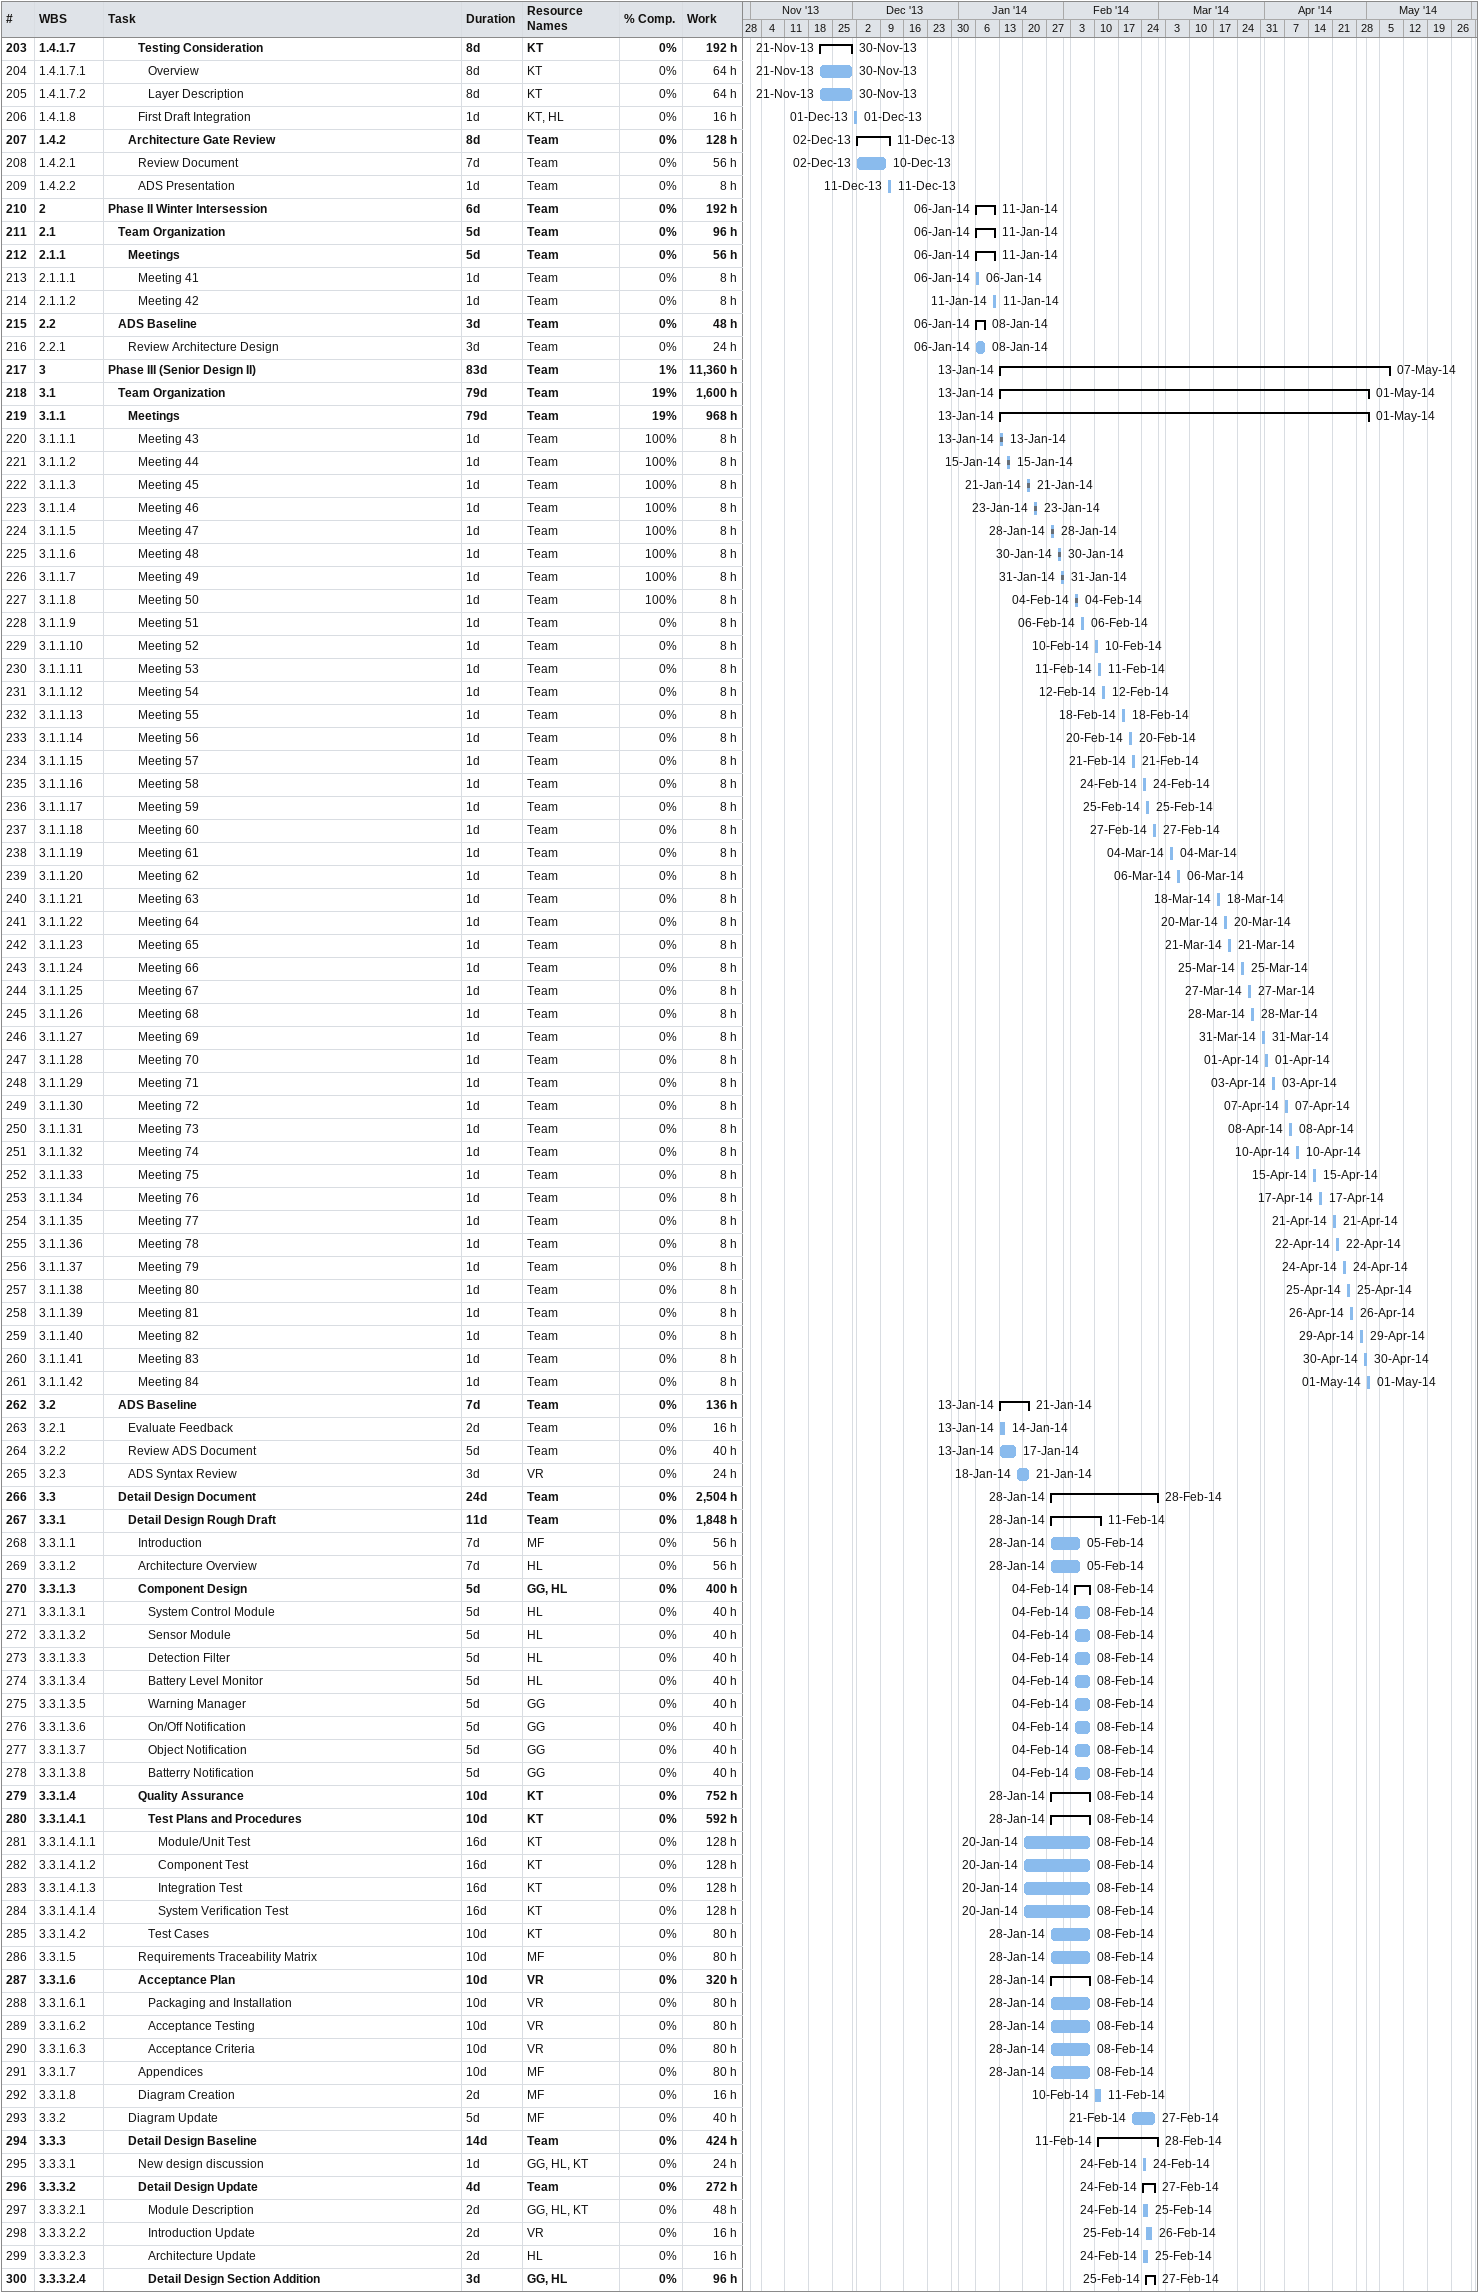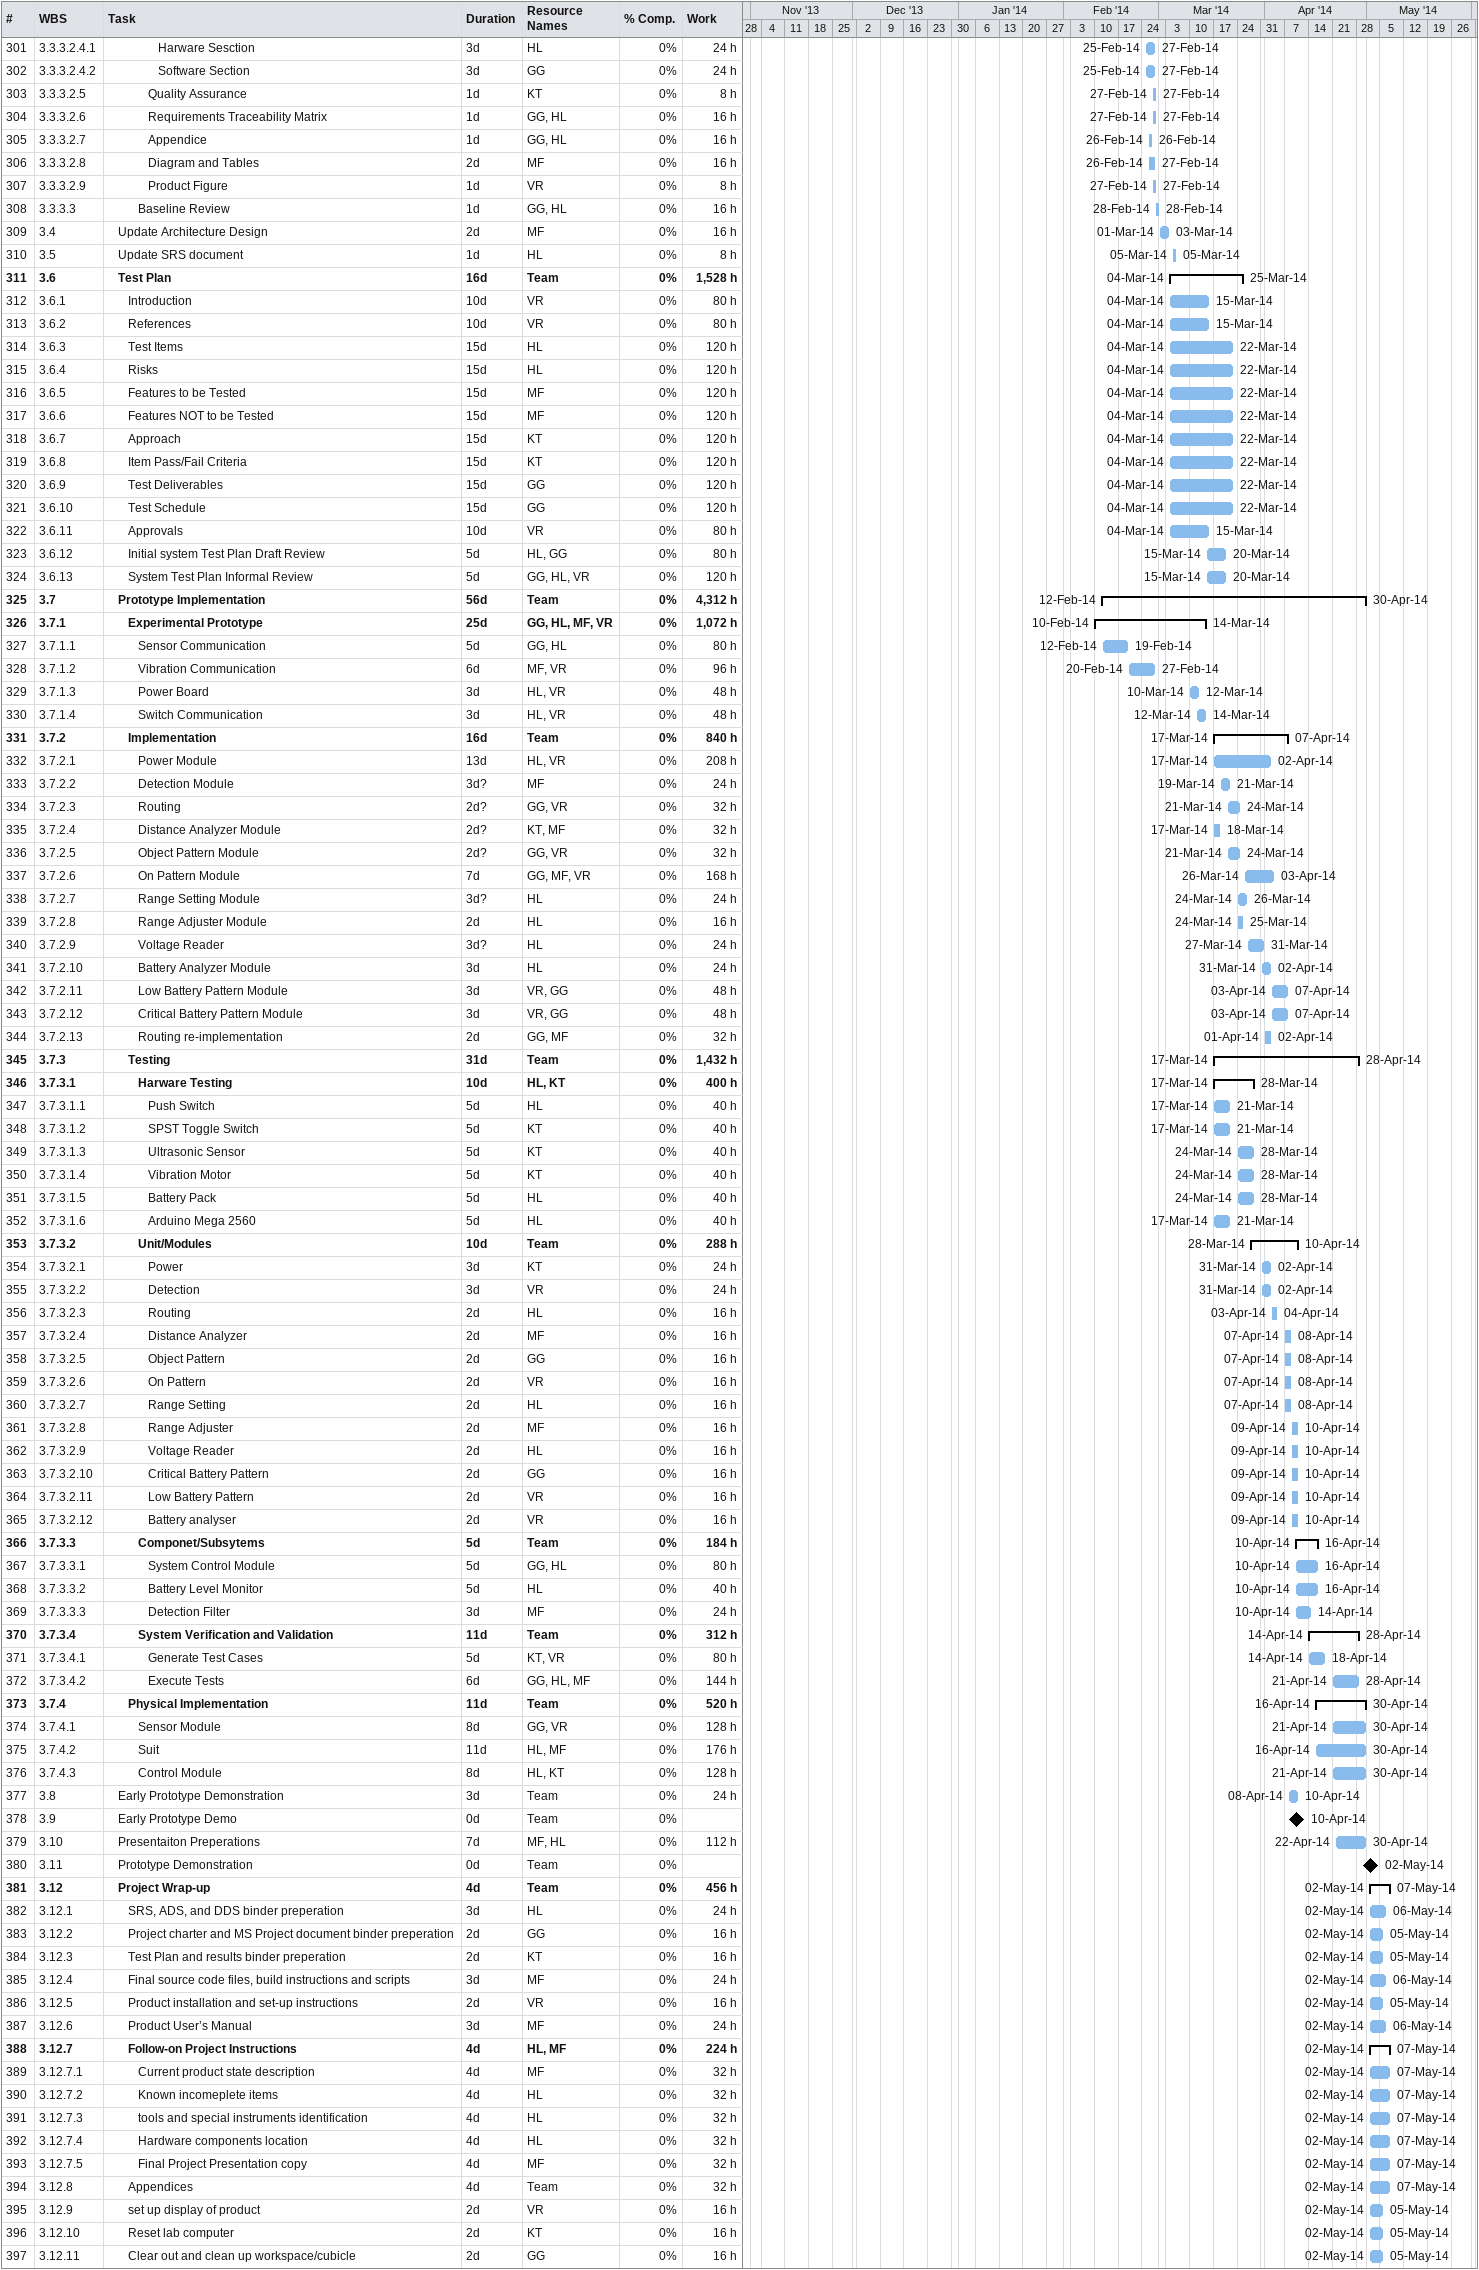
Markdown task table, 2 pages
| ID | WBS | Task | Duration | Start | Finish | Resources | % complete | Work (h) |
|---|---|---|---|---|---|---|---|---|
| 203 | 1.4.1.7 | **Testing Consideration** | 8d | 2013-11-21 | 2013-11-30 | KT | 0 | 192 |
| 204 | 1.4.1.7.1 | Overview | 8d | 2013-11-21 | 2013-11-30 | KT | 0 | 64 |
| 205 | 1.4.1.7.2 | Layer Description | 8d | 2013-11-21 | 2013-11-30 | KT | 0 | 64 |
| 206 | 1.4.1.8 | First Draft Integration | 1d | 2013-12-01 | 2013-12-01 | KT, HL | 0 | 16 |
| 207 | 1.4.2 | **Architecture Gate Review** | 8d | 2013-12-02 | 2013-12-11 | Team | 0 | 128 |
| 208 | 1.4.2.1 | Review Document | 7d | 2013-12-02 | 2013-12-10 | Team | 0 | 56 |
| 209 | 1.4.2.2 | ADS Presentation | 1d | 2013-12-11 | 2013-12-11 | Team | 0 | 8 |
| 210 | 2 | **Phase II Winter Intersession** | 6d | 2014-01-06 | 2014-01-11 | Team | 0 | 192 |
| 211 | 2.1 | **Team Organization** | 5d | 2014-01-06 | 2014-01-11 | Team | 0 | 96 |
| 212 | 2.1.1 | **Meetings** | 5d | 2014-01-06 | 2014-01-11 | Team | 0 | 56 |
| 213 | 2.1.1.1 | Meeting 41 | 1d | 2014-01-06 | 2014-01-06 | Team | 0 | 8 |
| 214 | 2.1.1.2 | Meeting 42 | 1d | 2014-01-11 | 2014-01-11 | Team | 0 | 8 |
| 215 | 2.2 | **ADS Baseline** | 3d | 2014-01-06 | 2014-01-08 | Team | 0 | 48 |
| 216 | 2.2.1 | Review Architecture Design | 3d | 2014-01-06 | 2014-01-08 | Team | 0 | 24 |
| 217 | 3 | **Phase III (Senior Design II)** | 83d | 2014-01-13 | 2014-05-07 | Team | 1 | 11360 |
| 218 | 3.1 | **Team Organization** | 79d | 2014-01-13 | 2014-05-01 | Team | 19 | 1600 |
| 219 | 3.1.1 | **Meetings** | 79d | 2014-01-13 | 2014-05-01 | Team | 19 | 968 |
| 220 | 3.1.1.1 | Meeting 43 | 1d | 2014-01-13 | 2014-01-13 | Team | 100 | 8 |
| 221 | 3.1.1.2 | Meeting 44 | 1d | 2014-01-15 | 2014-01-15 | Team | 100 | 8 |
| 222 | 3.1.1.3 | Meeting 45 | 1d | 2014-01-21 | 2014-01-21 | Team | 100 | 8 |
| 223 | 3.1.1.4 | Meeting 46 | 1d | 2014-01-23 | 2014-01-23 | Team | 100 | 8 |
| 224 | 3.1.1.5 | Meeting 47 | 1d | 2014-01-28 | 2014-01-28 | Team | 100 | 8 |
| 225 | 3.1.1.6 | Meeting 48 | 1d | 2014-01-30 | 2014-01-30 | Team | 100 | 8 |
| 226 | 3.1.1.7 | Meeting 49 | 1d | 2014-01-31 | 2014-01-31 | Team | 100 | 8 |
| 227 | 3.1.1.8 | Meeting 50 | 1d | 2014-02-04 | 2014-02-04 | Team | 100 | 8 |
| 228 | 3.1.1.9 | Meeting 51 | 1d | 2014-02-06 | 2014-02-06 | Team | 0 | 8 |
| 229 | 3.1.1.10 | Meeting 52 | 1d | 2014-02-10 | 2014-02-10 | Team | 0 | 8 |
| 230 | 3.1.1.11 | Meeting 53 | 1d | 2014-02-11 | 2014-02-11 | Team | 0 | 8 |
| 231 | 3.1.1.12 | Meeting 54 | 1d | 2014-02-12 | 2014-02-12 | Team | 0 | 8 |
| 232 | 3.1.1.13 | Meeting 55 | 1d | 2014-02-18 | 2014-02-18 | Team | 0 | 8 |
| 233 | 3.1.1.14 | Meeting 56 | 1d | 2014-02-20 | 2014-02-20 | Team | 0 | 8 |
| 234 | 3.1.1.15 | Meeting 57 | 1d | 2014-02-21 | 2014-02-21 | Team | 0 | 8 |
| 235 | 3.1.1.16 | Meeting 58 | 1d | 2014-02-24 | 2014-02-24 | Team | 0 | 8 |
| 236 | 3.1.1.17 | Meeting 59 | 1d | 2014-02-25 | 2014-02-25 | Team | 0 | 8 |
| 237 | 3.1.1.18 | Meeting 60 | 1d | 2014-02-27 | 2014-02-27 | Team | 0 | 8 |
| 238 | 3.1.1.19 | Meeting 61 | 1d | 2014-03-04 | 2014-03-04 | Team | 0 | 8 |
| 239 | 3.1.1.20 | Meeting 62 | 1d | 2014-03-06 | 2014-03-06 | Team | 0 | 8 |
| 240 | 3.1.1.21 | Meeting 63 | 1d | 2014-03-18 | 2014-03-18 | Team | 0 | 8 |
| 241 | 3.1.1.22 | Meeting 64 | 1d | 2014-03-20 | 2014-03-20 | Team | 0 | 8 |
| 242 | 3.1.1.23 | Meeting 65 | 1d | 2014-03-21 | 2014-03-21 | Team | 0 | 8 |
| 243 | 3.1.1.24 | Meeting 66 | 1d | 2014-03-25 | 2014-03-25 | Team | 0 | 8 |
| 244 | 3.1.1.25 | Meeting 67 | 1d | 2014-03-27 | 2014-03-27 | Team | 0 | 8 |
| 245 | 3.1.1.26 | Meeting 68 | 1d | 2014-03-28 | 2014-03-28 | Team | 0 | 8 |
| 246 | 3.1.1.27 | Meeting 69 | 1d | 2014-03-31 | 2014-03-31 | Team | 0 | 8 |
| 247 | 3.1.1.28 | Meeting 70 | 1d | 2014-04-01 | 2014-04-01 | Team | 0 | 8 |
| 248 | 3.1.1.29 | Meeting 71 | 1d | 2014-04-03 | 2014-04-03 | Team | 0 | 8 |
| 249 | 3.1.1.30 | Meeting 72 | 1d | 2014-04-07 | 2014-04-07 | Team | 0 | 8 |
| 250 | 3.1.1.31 | Meeting 73 | 1d | 2014-04-08 | 2014-04-08 | Team | 0 | 8 |
| 251 | 3.1.1.32 | Meeting 74 | 1d | 2014-04-10 | 2014-04-10 | Team | 0 | 8 |
| 252 | 3.1.1.33 | Meeting 75 | 1d | 2014-04-15 | 2014-04-15 | Team | 0 | 8 |
| 253 | 3.1.1.34 | Meeting 76 | 1d | 2014-04-17 | 2014-04-17 | Team | 0 | 8 |
| 254 | 3.1.1.35 | Meeting 77 | 1d | 2014-04-21 | 2014-04-21 | Team | 0 | 8 |
| 255 | 3.1.1.36 | Meeting 78 | 1d | 2014-04-22 | 2014-04-22 | Team | 0 | 8 |
| 256 | 3.1.1.37 | Meeting 79 | 1d | 2014-04-24 | 2014-04-24 | Team | 0 | 8 |
| 257 | 3.1.1.38 | Meeting 80 | 1d | 2014-04-25 | 2014-04-25 | Team | 0 | 8 |
| 258 | 3.1.1.39 | Meeting 81 | 1d | 2014-04-26 | 2014-04-26 | Team | 0 | 8 |
| 259 | 3.1.1.40 | Meeting 82 | 1d | 2014-04-29 | 2014-04-29 | Team | 0 | 8 |
| 260 | 3.1.1.41 | Meeting 83 | 1d | 2014-04-30 | 2014-04-30 | Team | 0 | 8 |
| 261 | 3.1.1.42 | Meeting 84 | 1d | 2014-05-01 | 2014-05-01 | Team | 0 | 8 |
| 262 | 3.2 | **ADS Baseline** | 7d | 2014-01-13 | 2014-01-21 | Team | 0 | 136 |
| 263 | 3.2.1 | Evaluate Feedback | 2d | 2014-01-13 | 2014-01-14 | Team | 0 | 16 |
| 264 | 3.2.2 | Review ADS Document | 5d | 2014-01-13 | 2014-01-17 | Team | 0 | 40 |
| 265 | 3.2.3 | ADS Syntax Review | 3d | 2014-01-18 | 2014-01-21 | VR | 0 | 24 |
| 266 | 3.3 | **Detail Design Document** | 24d | 2014-01-28 | 2014-02-28 | Team | 0 | 2504 |
| 267 | 3.3.1 | **Detail Design Rough Draft** | 11d | 2014-01-28 | 2014-02-11 | Team | 0 | 1848 |
| 268 | 3.3.1.1 | Introduction | 7d | 2014-01-28 | 2014-02-05 | MF | 0 | 56 |
| 269 | 3.3.1.2 | Architecture Overview | 7d | 2014-01-28 | 2014-02-05 | HL | 0 | 56 |
| 270 | 3.3.1.3 | **Component Design** | 5d | 2014-02-04 | 2014-02-08 | GG, HL | 0 | 400 |
| 271 | 3.3.1.3.1 | System Control Module | 5d | 2014-02-04 | 2014-02-08 | HL | 0 | 40 |
| 272 | 3.3.1.3.2 | Sensor Module | 5d | 2014-02-04 | 2014-02-08 | HL | 0 | 40 |
| 273 | 3.3.1.3.3 | Detection Filter | 5d | 2014-02-04 | 2014-02-08 | HL | 0 | 40 |
| 274 | 3.3.1.3.4 | Battery Level Monitor | 5d | 2014-02-04 | 2014-02-08 | HL | 0 | 40 |
| 275 | 3.3.1.3.5 | Warning Manager | 5d | 2014-02-04 | 2014-02-08 | GG | 0 | 40 |
| 276 | 3.3.1.3.6 | On/Off Notification | 5d | 2014-02-04 | 2014-02-08 | GG | 0 | 40 |
| 277 | 3.3.1.3.7 | Object Notification | 5d | 2014-02-04 | 2014-02-08 | GG | 0 | 40 |
| 278 | 3.3.1.3.8 | Batterry Notification | 5d | 2014-02-04 | 2014-02-08 | GG | 0 | 40 |
| 279 | 3.3.1.4 | **Quality Assurance** | 10d | 2014-01-28 | 2014-02-08 | KT | 0 | 752 |
| 280 | 3.3.1.4.1 | **Test Plans and Procedures** | 10d | 2014-01-28 | 2014-02-08 | KT | 0 | 592 |
| 281 | 3.3.1.4.1.1 | Module/Unit Test | 16d | 2014-01-20 | 2014-02-08 | KT | 0 | 128 |
| 282 | 3.3.1.4.1.2 | Component Test | 16d | 2014-01-20 | 2014-02-08 | KT | 0 | 128 |
| 283 | 3.3.1.4.1.3 | Integration Test | 16d | 2014-01-20 | 2014-02-08 | KT | 0 | 128 |
| 284 | 3.3.1.4.1.4 | System Verification Test | 16d | 2014-01-20 | 2014-02-08 | KT | 0 | 128 |
| 285 | 3.3.1.4.2 | Test Cases | 10d | 2014-01-28 | 2014-02-08 | KT | 0 | 80 |
| 286 | 3.3.1.5 | Requirements Traceability Matrix | 10d | 2014-01-28 | 2014-02-08 | MF | 0 | 80 |
| 287 | 3.3.1.6 | **Acceptance Plan** | 10d | 2014-01-28 | 2014-02-08 | VR | 0 | 320 |
| 288 | 3.3.1.6.1 | Packaging and Installation | 10d | 2014-01-28 | 2014-02-08 | VR | 0 | 80 |
| 289 | 3.3.1.6.2 | Acceptance Testing | 10d | 2014-01-28 | 2014-02-08 | VR | 0 | 80 |
| 290 | 3.3.1.6.3 | Acceptance Criteria | 10d | 2014-01-28 | 2014-02-08 | VR | 0 | 80 |
| 291 | 3.3.1.7 | Appendices | 10d | 2014-01-28 | 2014-02-08 | MF | 0 | 80 |
| 292 | 3.3.1.8 | Diagram Creation | 2d | 2014-02-10 | 2014-02-11 | MF | 0 | 16 |
| 293 | 3.3.2 | Diagram Update | 5d | 2014-02-21 | 2014-02-27 | MF | 0 | 40 |
| 294 | 3.3.3 | **Detail Design Baseline** | 14d | 2014-02-11 | 2014-02-28 | Team | 0 | 424 |
| 295 | 3.3.3.1 | New design discussion | 1d | 2014-02-24 | 2014-02-24 | GG, HL, KT | 0 | 24 |
| 296 | 3.3.3.2 | **Detail Design Update** | 4d | 2014-02-24 | 2014-02-27 | Team | 0 | 272 |
| 297 | 3.3.3.2.1 | Module Description | 2d | 2014-02-24 | 2014-02-25 | GG, HL, KT | 0 | 48 |
| 298 | 3.3.3.2.2 | Introduction Update | 2d | 2014-02-25 | 2014-02-26 | VR | 0 | 16 |
| 299 | 3.3.3.2.3 | Architecture Update | 2d | 2014-02-24 | 2014-02-25 | HL | 0 | 16 |
| 300 | 3.3.3.2.4 | **Detail Design Section Addition** | 3d | 2014-02-25 | 2014-02-27 | GG, HL | 0 | 96 |
| 301 | 3.3.3.2.4.1 | Harware Sesction | 3d | 2014-02-25 | 2014-02-27 | HL | 0 | 24 |
| 302 | 3.3.3.2.4.2 | Software Section | 3d | 2014-02-25 | 2014-02-27 | GG | 0 | 24 |
| 303 | 3.3.3.2.5 | Quality Assurance | 1d | 2014-02-27 | 2014-02-27 | KT | 0 | 8 |
| 304 | 3.3.3.2.6 | Requirements Traceability Matrix | 1d | 2014-02-27 | 2014-02-27 | GG, HL | 0 | 16 |
| 305 | 3.3.3.2.7 | Appendice | 1d | 2014-02-26 | 2014-02-26 | GG, HL | 0 | 16 |
| 306 | 3.3.3.2.8 | Diagram and Tables | 2d | 2014-02-26 | 2014-02-27 | MF | 0 | 16 |
| 307 | 3.3.3.2.9 | Product Figure | 1d | 2014-02-27 | 2014-02-27 | VR | 0 | 8 |
| 308 | 3.3.3.3 | Baseline Review | 1d | 2014-02-28 | 2014-02-28 | GG, HL | 0 | 16 |
| 309 | 3.4 | Update Architecture Design | 2d | 2014-03-01 | 2014-03-03 | MF | 0 | 16 |
| 310 | 3.5 | Update SRS document | 1d | 2014-03-05 | 2014-03-05 | HL | 0 | 8 |
| 311 | 3.6 | **Test Plan** | 16d | 2014-03-04 | 2014-03-25 | Team | 0 | 1528 |
| 312 | 3.6.1 | Introduction | 10d | 2014-03-04 | 2014-03-15 | VR | 0 | 80 |
| 313 | 3.6.2 | References | 10d | 2014-03-04 | 2014-03-15 | VR | 0 | 80 |
| 314 | 3.6.3 | Test Items | 15d | 2014-03-04 | 2014-03-22 | HL | 0 | 120 |
| 315 | 3.6.4 | Risks | 15d | 2014-03-04 | 2014-03-22 | HL | 0 | 120 |
| 316 | 3.6.5 | Features to be Tested | 15d | 2014-03-04 | 2014-03-22 | MF | 0 | 120 |
| 317 | 3.6.6 | Features NOT to be Tested | 15d | 2014-03-04 | 2014-03-22 | MF | 0 | 120 |
| 318 | 3.6.7 | Approach | 15d | 2014-03-04 | 2014-03-22 | KT | 0 | 120 |
| 319 | 3.6.8 | Item Pass/Fail Criteria | 15d | 2014-03-04 | 2014-03-22 | KT | 0 | 120 |
| 320 | 3.6.9 | Test Deliverables | 15d | 2014-03-04 | 2014-03-22 | GG | 0 | 120 |
| 321 | 3.6.10 | Test Schedule | 15d | 2014-03-04 | 2014-03-22 | GG | 0 | 120 |
| 322 | 3.6.11 | Approvals | 10d | 2014-03-04 | 2014-03-15 | VR | 0 | 80 |
| 323 | 3.6.12 | Initial system Test Plan Draft Review | 5d | 2014-03-15 | 2014-03-20 | HL, GG | 0 | 80 |
| 324 | 3.6.13 | System Test Plan Informal Review | 5d | 2014-03-15 | 2014-03-20 | GG, HL, VR | 0 | 120 |
| 325 | 3.7 | **Prototype Implementation** | 56d | 2014-02-12 | 2014-04-30 | Team | 0 | 4312 |
| 326 | 3.7.1 | **Experimental Prototype** | 25d | 2014-02-10 | 2014-03-14 | GG, HL, MF, VR | 0 | 1072 |
| 327 | 3.7.1.1 | Sensor Communication | 5d | 2014-02-12 | 2014-02-19 | GG, HL | 0 | 80 |
| 328 | 3.7.1.2 | Vibration Communication | 6d | 2014-02-20 | 2014-02-27 | MF, VR | 0 | 96 |
| 329 | 3.7.1.3 | Power Board | 3d | 2014-03-10 | 2014-03-12 | HL, VR | 0 | 48 |
| 330 | 3.7.1.4 | Switch Communication | 3d | 2014-03-12 | 2014-03-14 | HL, VR | 0 | 48 |
| 331 | 3.7.2 | **Implementation** | 16d | 2014-03-17 | 2014-04-07 | Team | 0 | 840 |
| 332 | 3.7.2.1 | Power Module | 13d | 2014-03-17 | 2014-04-02 | HL, VR | 0 | 208 |
| 333 | 3.7.2.2 | Detection Module | 3d? | 2014-03-19 | 2014-03-21 | MF | 0 | 24 |
| 334 | 3.7.2.3 | Routing | 2d? | 2014-03-21 | 2014-03-24 | GG, VR | 0 | 32 |
| 335 | 3.7.2.4 | Distance Analyzer Module | 2d? | 2014-03-17 | 2014-03-18 | KT, MF | 0 | 32 |
| 336 | 3.7.2.5 | Object Pattern Module | 2d? | 2014-03-21 | 2014-03-24 | GG, VR | 0 | 32 |
| 337 | 3.7.2.6 | On Pattern Module | 7d | 2014-03-26 | 2014-04-03 | GG, MF, VR | 0 | 168 |
| 338 | 3.7.2.7 | Range Setting Module | 3d? | 2014-03-24 | 2014-03-26 | HL | 0 | 24 |
| 339 | 3.7.2.8 | Range Adjuster Module | 2d | 2014-03-24 | 2014-03-25 | HL | 0 | 16 |
| 340 | 3.7.2.9 | Voltage Reader | 3d? | 2014-03-27 | 2014-03-31 | HL | 0 | 24 |
| 341 | 3.7.2.10 | Battery Analyzer Module | 3d | 2014-03-31 | 2014-04-02 | HL | 0 | 24 |
| 342 | 3.7.2.11 | Low Battery Pattern Module | 3d | 2014-04-03 | 2014-04-07 | VR, GG | 0 | 48 |
| 343 | 3.7.2.12 | Critical Battery Pattern Module | 3d | 2014-04-03 | 2014-04-07 | VR, GG | 0 | 48 |
| 344 | 3.7.2.13 | Routing re-implementation | 2d | 2014-04-01 | 2014-04-02 | GG, MF | 0 | 32 |
| 345 | 3.7.3 | **Testing** | 31d | 2014-03-17 | 2014-04-28 | Team | 0 | 1432 |
| 346 | 3.7.3.1 | **Harware Testing** | 10d | 2014-03-17 | 2014-03-28 | HL, KT | 0 | 400 |
| 347 | 3.7.3.1.1 | Push Switch | 5d | 2014-03-17 | 2014-03-21 | HL | 0 | 40 |
| 348 | 3.7.3.1.2 | SPST Toggle Switch | 5d | 2014-03-17 | 2014-03-21 | KT | 0 | 40 |
| 349 | 3.7.3.1.3 | Ultrasonic Sensor | 5d | 2014-03-24 | 2014-03-28 | KT | 0 | 40 |
| 350 | 3.7.3.1.4 | Vibration Motor | 5d | 2014-03-24 | 2014-03-28 | KT | 0 | 40 |
| 351 | 3.7.3.1.5 | Battery Pack | 5d | 2014-03-24 | 2014-03-28 | HL | 0 | 40 |
| 352 | 3.7.3.1.6 | Arduino Mega 2560 | 5d | 2014-03-17 | 2014-03-21 | HL | 0 | 40 |
| 353 | 3.7.3.2 | **Unit/Modules** | 10d | 2014-03-28 | 2014-04-10 | Team | 0 | 288 |
| 354 | 3.7.3.2.1 | Power | 3d | 2014-03-31 | 2014-04-02 | KT | 0 | 24 |
| 355 | 3.7.3.2.2 | Detection | 3d | 2014-03-31 | 2014-04-02 | VR | 0 | 24 |
| 356 | 3.7.3.2.3 | Routing | 2d | 2014-04-03 | 2014-04-04 | HL | 0 | 16 |
| 357 | 3.7.3.2.4 | Distance Analyzer | 2d | 2014-04-07 | 2014-04-08 | MF | 0 | 16 |
| 358 | 3.7.3.2.5 | Object Pattern | 2d | 2014-04-07 | 2014-04-08 | GG | 0 | 16 |
| 359 | 3.7.3.2.6 | On Pattern | 2d | 2014-04-07 | 2014-04-08 | VR | 0 | 16 |
| 360 | 3.7.3.2.7 | Range Setting | 2d | 2014-04-07 | 2014-04-08 | HL | 0 | 16 |
| 361 | 3.7.3.2.8 | Range Adjuster | 2d | 2014-04-09 | 2014-04-10 | MF | 0 | 16 |
| 362 | 3.7.3.2.9 | Voltage Reader | 2d | 2014-04-09 | 2014-04-10 | HL | 0 | 16 |
| 363 | 3.7.3.2.10 | Critical Battery Pattern | 2d | 2014-04-09 | 2014-04-10 | GG | 0 | 16 |
| 364 | 3.7.3.2.11 | Low Battery Pattern | 2d | 2014-04-09 | 2014-04-10 | VR | 0 | 16 |
| 365 | 3.7.3.2.12 | Battery analyser | 2d | 2014-04-09 | 2014-04-10 | VR | 0 | 16 |
| 366 | 3.7.3.3 | **Componet/Subsytems** | 5d | 2014-04-10 | 2014-04-16 | Team | 0 | 184 |
| 367 | 3.7.3.3.1 | System Control Module | 5d | 2014-04-10 | 2014-04-16 | GG, HL | 0 | 80 |
| 368 | 3.7.3.3.2 | Battery Level Monitor | 5d | 2014-04-10 | 2014-04-16 | HL | 0 | 40 |
| 369 | 3.7.3.3.3 | Detection Filter | 3d | 2014-04-10 | 2014-04-14 | MF | 0 | 24 |
| 370 | 3.7.3.4 | **System Verification and Validation** | 11d | 2014-04-14 | 2014-04-28 | Team | 0 | 312 |
| 371 | 3.7.3.4.1 | Generate Test Cases | 5d | 2014-04-14 | 2014-04-18 | KT, VR | 0 | 80 |
| 372 | 3.7.3.4.2 | Execute Tests | 6d | 2014-04-21 | 2014-04-28 | GG, HL, MF | 0 | 144 |
| 373 | 3.7.4 | **Physical Implementation** | 11d | 2014-04-16 | 2014-04-30 | Team | 0 | 520 |
| 374 | 3.7.4.1 | Sensor Module | 8d | 2014-04-21 | 2014-04-30 | GG, VR | 0 | 128 |
| 375 | 3.7.4.2 | Suit | 11d | 2014-04-16 | 2014-04-30 | HL, MF | 0 | 176 |
| 376 | 3.7.4.3 | Control Module | 8d | 2014-04-21 | 2014-04-30 | HL, KT | 0 | 128 |
| 377 | 3.8 | Early Prototype Demonstration | 3d | 2014-04-08 | 2014-04-10 | Team | 0 | 24 |
| 378 | 3.9 | Early Prototype Demo | 0d | 2014-04-10 | 2014-04-10 | Team | 0 |  |
| 379 | 3.10 | Presentaiton Preperations | 7d | 2014-04-22 | 2014-04-30 | MF, HL | 0 | 112 |
| 380 | 3.11 | Prototype Demonstration | 0d | 2014-05-02 | 2014-05-02 | Team | 0 |  |
| 381 | 3.12 | **Project Wrap-up** | 4d | 2014-05-02 | 2014-05-07 | Team | 0 | 456 |
| 382 | 3.12.1 | SRS, ADS, and DDS binder preperation | 3d | 2014-05-02 | 2014-05-06 | HL | 0 | 24 |
| 383 | 3.12.2 | Project charter and MS Project document binder preperation | 2d | 2014-05-02 | 2014-05-05 | GG | 0 | 16 |
| 384 | 3.12.3 | Test Plan and results binder preperation | 2d | 2014-05-02 | 2014-05-05 | KT | 0 | 16 |
| 385 | 3.12.4 | Final source code files, build instructions and scripts | 3d | 2014-05-02 | 2014-05-06 | MF | 0 | 24 |
| 386 | 3.12.5 | Product installation and set-up instructions | 2d | 2014-05-02 | 2014-05-05 | VR | 0 | 16 |
| 387 | 3.12.6 | Product User’s Manual | 3d | 2014-05-02 | 2014-05-06 | MF | 0 | 24 |
| 388 | 3.12.7 | **Follow-on Project Instructions** | 4d | 2014-05-02 | 2014-05-07 | HL, MF | 0 | 224 |
| 389 | 3.12.7.1 | Current product state description | 4d | 2014-05-02 | 2014-05-07 | MF | 0 | 32 |
| 390 | 3.12.7.2 | Known incomeplete items | 4d | 2014-05-02 | 2014-05-07 | HL | 0 | 32 |
| 391 | 3.12.7.3 | tools and special instruments identification | 4d | 2014-05-02 | 2014-05-07 | HL | 0 | 32 |
| 392 | 3.12.7.4 | Hardware components location | 4d | 2014-05-02 | 2014-05-07 | HL | 0 | 32 |
| 393 | 3.12.7.5 | Final Project Presentation copy | 4d | 2014-05-02 | 2014-05-07 | MF | 0 | 32 |
| 394 | 3.12.8 | Appendices | 4d | 2014-05-02 | 2014-05-07 | Team | 0 | 32 |
| 395 | 3.12.9 | set up display of product | 2d | 2014-05-02 | 2014-05-05 | VR | 0 | 16 |
| 396 | 3.12.10 | Reset lab computer | 2d | 2014-05-02 | 2014-05-05 | KT | 0 | 16 |
| 397 | 3.12.11 | Clear out and clean up workspace/cubicle | 2d | 2014-05-02 | 2014-05-05 | GG | 0 | 16 |
